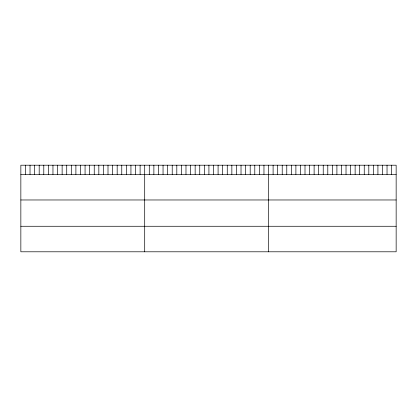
<?xml version="1.0" encoding="UTF-8"?>
<svg xmlns="http://www.w3.org/2000/svg" width="417" height="417" viewBox="0 0 417 417"><rect width="100%" height="100%" fill="white"/><g stroke="black" fill="none" stroke-linecap="round" stroke-linejoin="round"><path stroke-width="0.63" d="M396.15 174.452L396.15 251.795L20.85 251.795L20.85 165.205L396.15 165.205L396.15 174.452L20.85 174.452M20.85 199.972L396.15 199.972M20.85 226.269L396.15 226.269M391.594 165.205L391.594 174.452M387.033 165.205L387.033 174.452M382.478 165.205L382.478 174.452M377.922 165.205L377.922 174.452M373.366 165.205L373.366 174.452M368.805 165.205L368.805 174.452M364.249 165.205L364.249 174.452M359.694 165.205L359.694 174.452M355.133 165.205L355.133 174.452M350.577 165.205L350.577 174.452M346.021 165.205L346.021 174.452M341.466 165.205L341.466 174.452M336.905 165.205L336.905 174.452M332.349 165.205L332.349 174.452M327.793 165.205L327.793 174.452M323.232 165.205L323.232 174.452M318.677 165.205L318.677 174.452M314.121 165.205L314.121 174.452M309.565 165.205L309.565 174.452M305.004 165.205L305.004 174.452M300.448 165.205L300.448 174.452M295.893 165.205L295.893 174.452M291.332 165.205L291.332 174.452M286.776 165.205L286.776 174.452M282.22 165.205L282.22 174.452M277.665 165.205L277.665 174.452M273.104 165.205L273.104 174.452M268.548 165.205L268.548 251.795M263.961 165.205L263.961 174.452M259.374 165.205L259.374 174.452M254.787 165.205L254.787 174.452M250.2 165.205L250.2 174.452M245.613 165.205L245.613 174.452M241.026 165.205L241.026 174.452M236.439 165.205L236.439 174.452M231.852 165.205L231.852 174.452M227.265 165.205L227.265 174.452M222.678 165.205L222.678 174.452M218.091 165.205L218.091 174.452M213.504 165.205L213.504 174.452M208.917 165.205L208.917 174.452M204.33 165.205L204.33 174.452M199.743 165.205L199.743 174.452M195.156 165.205L195.156 174.452M190.569 165.205L190.569 174.452M185.982 165.205L185.982 174.452M181.395 165.205L181.395 174.452M176.808 165.205L176.808 174.452M172.221 165.205L172.221 174.452M167.634 165.205L167.634 174.452M163.047 165.205L163.047 174.452M158.46 165.205L158.46 174.452M153.873 165.205L153.873 174.452M149.286 165.205L149.286 174.452M144.699 165.205L144.699 251.795M140.112 165.205L140.112 174.452M135.525 165.205L135.525 174.452M130.938 165.205L130.938 174.452M126.351 165.205L126.351 174.452M121.764 165.205L121.764 174.452M117.177 165.205L117.177 174.452M112.59 165.205L112.59 174.452M108.003 165.205L108.003 174.452M103.416 165.205L103.416 174.452M98.829 165.205L98.829 174.452M94.242 165.205L94.242 174.452M89.655 165.205L89.655 174.452M85.068 165.205L85.068 174.452M80.481 165.205L80.481 174.452M75.894 165.205L75.894 174.452M71.307 165.205L71.307 174.452M66.72 165.205L66.72 174.452M62.133 165.205L62.133 174.452M57.546 165.205L57.546 174.452M52.959 165.205L52.959 174.452M48.372 165.205L48.372 174.452M43.785 165.205L43.785 174.452M39.198 165.205L39.198 174.452M34.611 165.205L34.611 174.452M30.024 165.205L30.024 174.452M25.437 165.205L25.437 174.452"/></g></svg>
